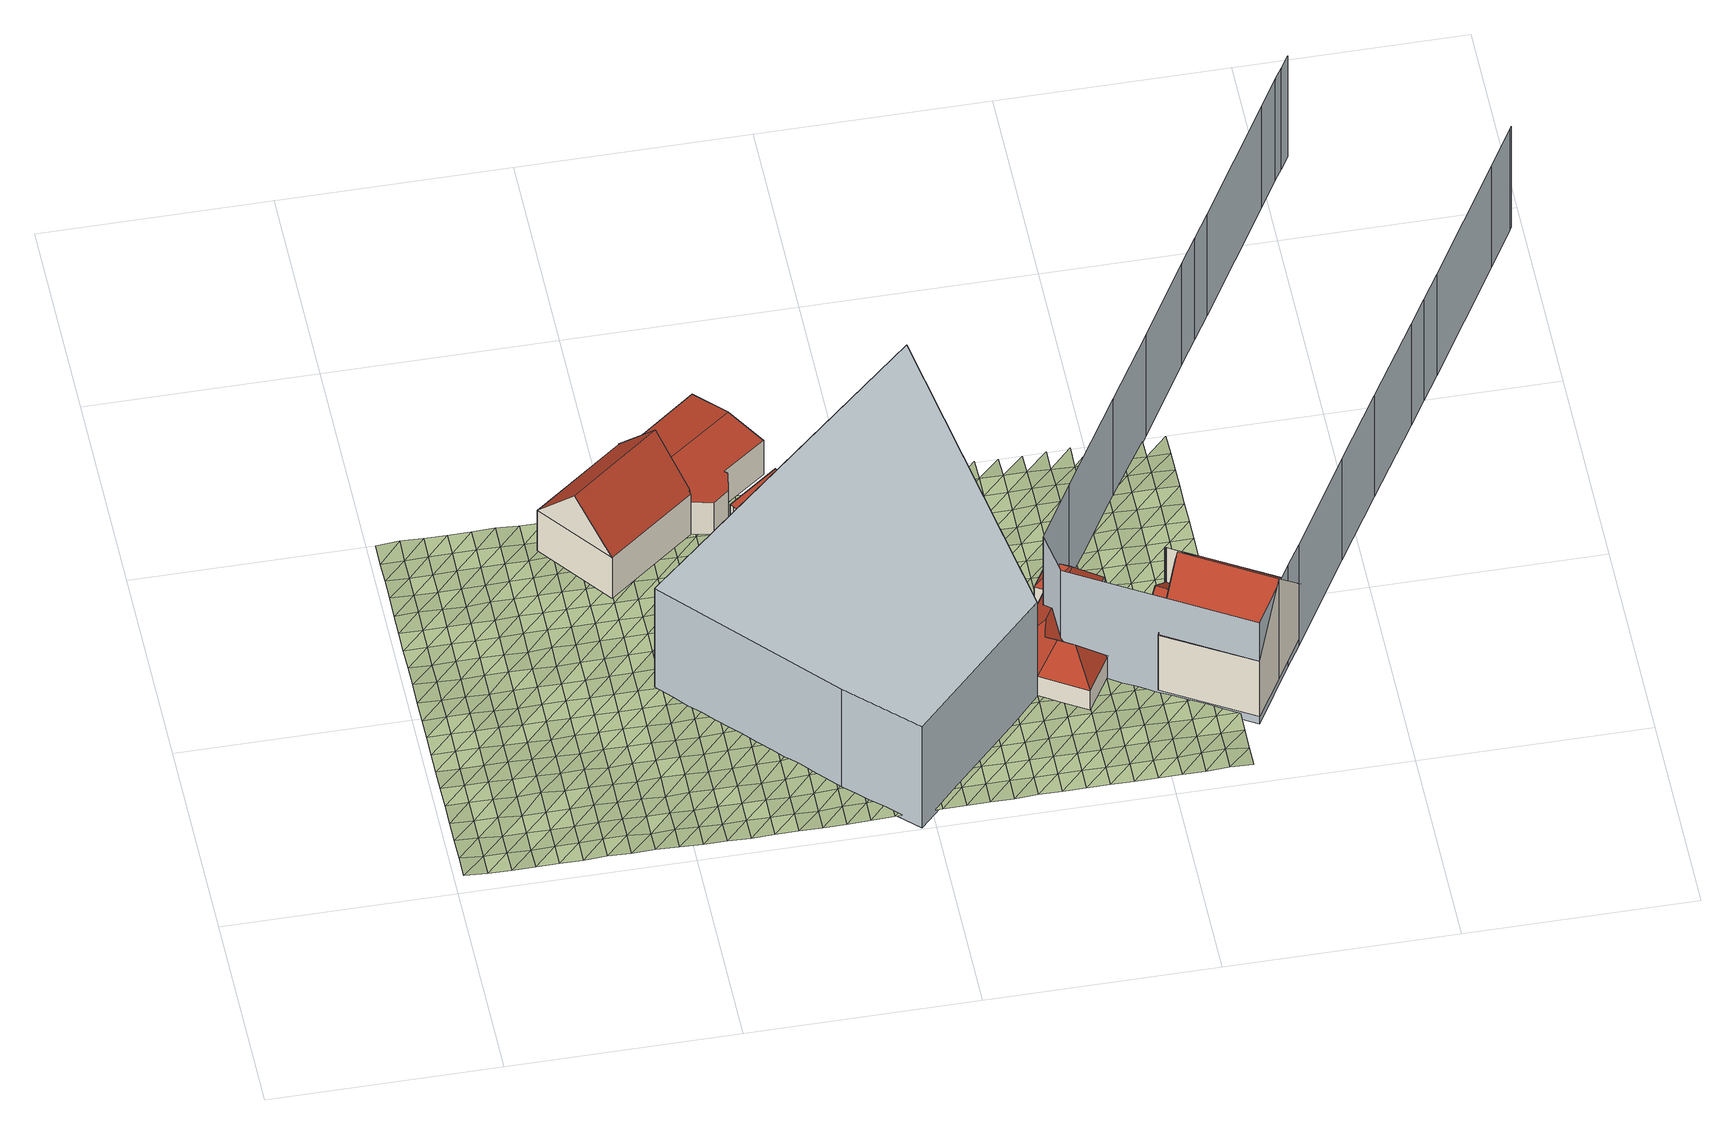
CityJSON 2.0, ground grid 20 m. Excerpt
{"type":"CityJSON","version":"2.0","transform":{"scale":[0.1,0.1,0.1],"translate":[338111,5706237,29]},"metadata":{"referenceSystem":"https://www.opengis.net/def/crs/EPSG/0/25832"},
"CityObjects":{
"building1":{"type":"Building","attributes":{"Gemeindeschluessel":"05112000","Geometrietyp2DReferenz":"3000","function":"31001_1010"},"address":[{"country":"Deutschland","locality":"Duisburg","thoroughfareNumber":"4","thoroughfareName":"Heinrich-Kerlen-Str."}],"children":["building1-1","building1-2"]},
"building1-1":{"type":"BuildingPart","attributes":{"Height.highReference":"highestRoofEdge","Height.lowReference":"lowestGroundPoint","Height.status":"measured","measuredHeight":9.43,"roofType":"5000","storeysAboveGround":1},"parents":["building1"],"geometry":[{"type":"Solid","lod":"2","boundaries":[[[[0,1,2,3]],[[4,5,6,1,0]],[[3,2,7,8,9]],[[10,4,0,11,12]],[[9,13,14,12,11,3]],[[3,11,0]],[[10,12,14]],[[1,6,15,16,17,7,2]],[[5,4,10,18]],[[5,18,15,6]],[[19,20,21,18,10,14]],[[15,22,23,16]],[[16,23,20,19]],[[23,22,21,20]],[[22,15,18,21]],[[24,19,14,13]],[[19,24,17,16]],[[8,24,13,9]],[[24,8,7,17]]]],"semantics":{"surfaces":[{"type":"WallSurface"},{"type":"RoofSurface"},{"type":"GroundSurface"},{"type":"ClosureSurface"}],"values":[[0,0,0,1,1,0,0,2,0,3,0,0,3,3,3,0,3,0,3]]}}]},
"building1-2":{"type":"BuildingPart","attributes":{"Height.highReference":"highestRoofEdge","Height.lowReference":"lowestGroundPoint","Height.status":"measured","measuredHeight":4.79,"roofType":"3100","storeysAboveGround":1},"parents":["building1"],"geometry":[{"type":"Solid","lod":"2","boundaries":[[[[25,26,27,28]],[[29,30,26,25]],[[8,7,30,29]],[[31,32,6,5]],[[33,34,32,31]],[[35,36,34,33]],[[37,38,36,35]],[[39,40,38,37]],[[41,42,40,39]],[[28,27,42,41]],[[35,33,31,5,18,21,37]],[[20,19,24,8,29,25,28,41,39,37,21]],[[26,30,7,17,16,23,22,15,6,32,34,36,38,40,42,27]],[[7,8,24,17]],[[17,24,19,16]],[[16,19,20,23]],[[23,20,21,22]],[[15,22,21,18]],[[6,15,18,5]]]],"semantics":{"surfaces":[{"type":"WallSurface"},{"type":"RoofSurface"},{"type":"GroundSurface"},{"type":"ClosureSurface"}],"values":[[0,0,0,0,0,0,0,0,0,0,1,1,2,3,3,3,3,3,3]]}}]},
"object1":{"type":"GenericCityObject","attributes":{"class":"parcel"},"geometry":[{"type":"Solid","lod":"2","boundaries":[[[[43,44,45,46,47,48,49]],[[50,51,52,53,54,55,56]],[[43,55,56,49]],[[44,54,55,43]],[[45,53,54,44]],[[46,52,53,45]],[[47,51,52,46]],[[48,50,51,47]],[[49,56,50,48]]]]}]},
"building2":{"type":"Building","attributes":{"Gemeindeschluessel":"05112000","Geometrietyp2DReferenz":"3000","Height.highReference":"highestRoofEdge","Height.lowReference":"lowestGroundPoint","Height.status":"measured","measuredHeight":2.34,"function":"31001_2463","roofType":"1000","storeysAboveGround":1},"geometry":[{"type":"Solid","lod":"2","boundaries":[[[[57,58,59,60]],[[61,62,58,57]],[[63,64,62,61]],[[65,66,64,63]],[[60,59,66,65]],[[63,61,57,60,65]],[[58,62,64,66,59]]]],"semantics":{"surfaces":[{"type":"WallSurface"},{"type":"RoofSurface"},{"type":"GroundSurface"}],"values":[[0,0,0,0,0,1,2]]}}]},
"building3":{"type":"Building","attributes":{"Gemeindeschluessel":"05112000","Geometrietyp2DReferenz":"3000","Height.highReference":"highestRoofEdge","Height.lowReference":"lowestGroundPoint","Height.status":"measured","measuredHeight":4.83,"function":"31001_2463","roofType":"5000","storeysAboveGround":1},"geometry":[{"type":"Solid","lod":"2","boundaries":[[[[67,68,69,70]],[[71,72,68,67]],[[73,74,72,71]],[[75,76,74,73]],[[77,78,76,75]],[[79,80,78,77]],[[81,82,80,79]],[[83,84,82,81]],[[70,69,84,83]],[[85,83,81,86]],[[81,79,86]],[[85,86,79,77,87]],[[88,87,77,75,89]],[[90,89,75,73,91]],[[73,71,91]],[[91,71,67,90]],[[89,90,67,70,88]],[[87,88,70,83,85]],[[68,72,74,76,78,80,82,84,69]]]],"semantics":{"surfaces":[{"type":"WallSurface"},{"type":"RoofSurface"},{"type":"GroundSurface"}],"values":[[0,0,0,0,0,0,0,0,0,1,1,1,1,1,1,1,1,1,2]]}}]},
"building4":{"type":"Building","attributes":{"Gemeindeschluessel":"05112000","Geometrietyp2DReferenz":"3000","function":"31001_1010"},"address":[{"country":"Deutschland","locality":"Duisburg","thoroughfareNumber":"126","thoroughfareName":"Grafschafter Str."}],"children":["building4-1","building4-2"]},
"building4-1":{"type":"BuildingPart","attributes":{"Height.highReference":"highestRoofEdge","Height.lowReference":"lowestGroundPoint","Height.status":"measured","measuredHeight":11.81,"roofType":"3100","storeysAboveGround":2},"parents":["building4"],"geometry":[{"type":"Solid","lod":"2","boundaries":[[[[92,93,94,95]],[[96,97,93,92]],[[98,99,97,96]],[[100,101,99,98]],[[102,103,101,100]],[[104,105,103,102]],[[106,107,105,104]],[[108,109,110,107,106]],[[95,94,111,112,113]],[[108,106,104,102,114]],[[100,98,96,92,95,113,115,114,102]],[[93,97,99,101,103,105,107,110,116,117,111,94]],[[109,108,114,118,119]],[[110,109,119,116]],[[120,121,118,114,115]],[[117,116,119,120]],[[119,118,121,120]],[[112,120,115,113]],[[111,117,120,112]]]],"semantics":{"surfaces":[{"type":"WallSurface"},{"type":"RoofSurface"},{"type":"GroundSurface"},{"type":"ClosureSurface"}],"values":[[0,0,0,0,0,0,0,0,0,1,1,2,0,3,0,3,3,0,3]]}}]},
"building4-2":{"type":"BuildingPart","attributes":{"Height.highReference":"highestRoofEdge","Height.lowReference":"lowestGroundPoint","Height.status":"measured","measuredHeight":5.05,"roofType":"3100","storeysAboveGround":2},"parents":["building4"],"geometry":[{"type":"Solid","lod":"2","boundaries":[[[[122,123,110,109]],[[112,111,123,122]],[[122,124,112]],[[112,124,121,120]],[[109,118,121,124,122]],[[117,110,123,111]],[[112,120,117,111]],[[117,116,110]],[[116,119,109,110]],[[117,120,119,116]],[[109,119,118]],[[118,119,120,121]]]],"semantics":{"surfaces":[{"type":"WallSurface"},{"type":"RoofSurface"},{"type":"GroundSurface"},{"type":"ClosureSurface"}],"values":[[0,0,0,1,1,2,3,0,3,3,0,3]]}}]},
"object2":{"type":"GenericCityObject","attributes":{"name":"BauGrenze"},"geometry":[{"type":"MultiSurface","lod":"2","boundaries":[[[125,126,127,128]],[[129,130,126,125]],[[131,132,130,129]],[[133,134,132,131]],[[135,136,134,133]],[[137,138,136,135]],[[139,140,138,137]],[[141,142,140,139]],[[143,144,142,141]],[[145,146,144,143]],[[147,148,146,145]],[[149,150,148,147]]]}]},
"object3":{"type":"GenericCityObject","attributes":{"name":"BauLinie"},"geometry":[{"type":"MultiSurface","lod":"2","boundaries":[[[151,152,150,149]],[[153,154,152,151]],[[155,156,154,153]],[[157,158,156,155]],[[159,160,158,157]],[[161,162,160,159]],[[163,164,162,161]],[[165,166,164,163]],[[167,168,166,165]],[[169,170,168,167]]]}]},
"terrain1":{"type":"TINRelief","attributes":{"lod":2},"geometry":[{"type":"CompositeSurface","lod":"2","boundaries":[[[171,172,173]],[[173,174,175]],[[171,176,172]],[[175,177,178]],[[173,172,174]],[[178,179,180]],[[176,181,172]],[[175,174,177]],[[180,182,183]],[[172,184,174]],[[178,177,179]],[[176,185,181]],[[183,186,187]],[[174,188,177]],[[180,179,182]],[[172,181,184]],[[187,189,190]],[[177,191,179]],[[183,182,186]],[[185,192,181]],[[174,184,188]],[[190,193,194]],[[179,195,182]],[[187,186,189]],[[181,196,184]],[[177,188,191]],[[194,197,198]],[[185,199,192]],[[182,200,186]],[[190,189,193]],[[184,201,188]],[[179,191,195]],[[198,202,203]],[[181,192,196]],[[186,204,189]],[[194,193,197]],[[188,205,191]],[[182,195,200]],[[199,206,192]],[[203,207,208]],[[184,196,201]],[[189,209,193]],[[198,197,202]],[[191,210,195]],[[186,200,204]],[[192,211,196]],[[208,212,213]],[[188,201,205]],[[193,214,197]],[[199,215,206]],[[203,202,207]],[[195,216,200]],[[189,204,209]],[[196,217,201]],[[213,218,219]],[[191,205,210]],[[197,220,202]],[[192,206,211]],[[208,207,212]],[[200,221,204]],[[193,209,214]],[[201,222,205]],[[219,223,224]],[[195,210,216]],[[215,225,206]],[[202,226,207]],[[196,211,217]],[[213,212,218]],[[204,227,209]],[[197,214,220]],[[205,228,210]],[[224,229,230]],[[200,216,221]],[[206,231,211]],[[207,232,212]],[[201,217,222]],[[219,218,223]],[[209,233,214]],[[215,234,225]],[[202,220,226]],[[210,235,216]],[[230,236,237]],[[204,221,227]],[[211,238,217]],[[212,239,218]],[[205,222,228]],[[224,223,229]],[[214,240,220]],[[206,225,231]],[[207,226,232]],[[216,241,221]],[[237,242,243]],[[209,227,233]],[[217,244,222]],[[218,245,223]],[[210,228,235]],[[230,229,236]],[[234,246,225]],[[220,247,226]],[[211,231,238]],[[212,232,239]],[[221,248,227]],[[243,249,250]],[[214,233,240]],[[222,251,228]],[[223,252,229]],[[216,235,241]],[[237,236,242]],[[225,253,231]],[[226,254,232]],[[217,238,244]],[[218,239,245]],[[227,255,233]],[[234,256,246]],[[250,257,258]],[[220,240,247]],[[228,259,235]],[[229,260,236]],[[221,241,248]],[[243,242,249]],[[231,261,238]],[[232,262,239]],[[222,244,251]],[[223,245,252]],[[233,263,240]],[[225,246,253]],[[226,247,254]],[[235,264,241]],[[236,265,242]],[[227,248,255]],[[250,249,257]],[[238,266,244]],[[239,267,245]],[[228,251,259]],[[229,252,260]],[[256,268,246]],[[240,269,247]],[[231,253,261]],[[232,254,262]],[[241,270,248]],[[242,271,249]],[[233,255,263]],[[244,272,251]],[[245,273,252]],[[235,259,264]],[[236,260,265]],[[246,274,253]],[[247,275,254]],[[238,261,266]],[[239,262,267]],[[248,276,255]],[[256,277,268]],[[249,278,257]],[[240,263,269]],[[251,279,259]],[[252,280,260]],[[241,264,270]],[[242,265,271]],[[253,281,261]],[[254,282,262]],[[244,266,272]],[[245,267,273]],[[255,283,263]],[[246,268,274]],[[247,269,275]],[[259,284,264]],[[260,285,265]],[[248,270,276]],[[249,271,278]],[[261,286,266]],[[262,287,267]],[[251,272,279]],[[252,273,280]],[[277,288,268]],[[263,289,269]],[[253,274,281]],[[254,275,282]],[[264,290,270]],[[265,291,271]],[[255,276,283]],[[266,292,272]],[[267,293,273]],[[259,279,284]],[[260,280,285]],[[268,294,274]],[[269,295,275]],[[261,281,286]],[[262,282,287]],[[270,296,276]],[[277,297,288]],[[271,298,278]],[[263,283,289]],[[272,299,279]],[[273,300,280]],[[264,284,290]],[[265,285,291]],[[274,301,281]],[[275,302,282]],[[266,286,292]],[[267,287,293]],[[276,303,283]],[[268,288,294]],[[269,289,295]],[[279,304,284]],[[280,305,285]],[[270,290,296]],[[271,291,298]],[[281,306,286]],[[282,307,287]],[[272,292,299]],[[273,293,300]],[[297,308,288]],[[283,309,289]],[[274,294,301]],[[275,295,302]],[[284,310,290]],[[285,311,291]],[[276,296,303]],[[286,312,292]],[[287,313,293]],[[279,299,304]],[[280,300,305]],[[288,314,294]],[[289,315,295]],[[281,301,306]],[[282,302,307]],[[290,316,296]],[[297,317,308]],[[291,318,298]],[[283,303,309]],[[292,319,299]],[[293,320,300]],[[284,304,310]],[[285,305,311]],[[294,321,301]],[[295,322,302]],[[286,306,312]],[[287,307,313]],[[296,323,303]],[[288,308,314]],[[289,309,315]],[[299,324,304]],[[300,325,305]],[[290,310,316]],[[291,311,318]],[[301,326,306]],[[302,327,307]],[[292,312,319]],[[293,313,320]],[[317,328,308]],[[303,329,309]],[[294,314,321]],[[295,315,322]],[[304,330,310]],[[305,331,311]],[[296,316,323]],[[306,332,312]],[[307,333,313]],[[299,319,324]],[[300,320,325]],[[308,334,314]],[[309,335,315]],[[301,321,326]],[[302,322,327]],[[310,336,316]],[[317,337,328]],[[311,338,318]],[[303,323,329]],[[312,339,319]],[[313,340,320]],[[304,324,330]],[[305,325,331]],[[314,341,321]],[[315,342,322]],[[306,326,332]],[[307,327,333]],[[316,343,323]],[[308,328,334]],[[309,329,335]],[[319,344,324]],[[320,345,325]],[[310,330,336]],[[311,331,338]],[[321,346,326]],[[322,347,327]],[[312,332,339]],[[313,333,340]],[[337,348,328]],[[323,349,329]],[[314,334,341]],[[315,335,342]],[[324,350,330]],[[325,351,331]],[[316,336,343]],[[326,352,332]],[[327,353,333]],[[319,339,344]],[[320,340,345]],[[328,354,334]],[[329,355,335]],[[321,341,346]],[[322,342,347]],[[330,356,336]],[[337,357,348]],[[331,358,338]],[[323,343,349]],[[332,359,339]],[[333,360,340]],[[324,344,350]],[[325,345,351]],[[334,361,341]],[[335,362,342]],[[326,346,352]],[[327,347,353]],[[336,363,343]],[[328,348,354]],[[329,349,355]],[[339,364,344]],[[340,365,345]],[[330,350,356]],[[331,351,358]],[[341,366,346]],[[342,367,347]],[[332,352,359]],[[333,353,360]],[[357,368,348]],[[343,369,349]],[[334,354,361]],[[335,355,362]],[[344,370,350]],[[345,371,351]],[[336,356,363]],[[346,372,352]],[[347,373,353]],[[339,359,364]],[[340,360,365]],[[348,374,354]],[[349,375,355]],[[341,361,366]],[[342,362,367]],[[350,376,356]],[[357,377,368]],[[351,378,358]],[[343,363,369]],[[352,379,359]],[[353,380,360]],[[344,364,370]],[[345,365,371]],[[354,381,361]],[[355,382,362]],[[346,366,372]],[[347,367,373]],[[356,383,363]],[[348,368,374]],[[349,369,375]],[[359,384,364]],[[360,385,365]],[[350,370,376]],[[351,371,378]],[[361,386,366]],[[362,387,367]],[[352,372,379]],[[353,373,380]],[[377,388,368]],[[363,389,369]],[[354,374,381]],[[355,375,382]],[[364,390,370]],[[365,391,371]],[[356,376,383]],[[366,392,372]],[[367,393,373]],[[359,379,384]],[[360,380,385]],[[368,394,374]],[[369,395,375]],[[361,381,386]],[[362,382,387]],[[370,396,376]],[[377,397,388]],[[371,398,378]],[[363,383,389]],[[372,399,379]],[[373,400,380]],[[364,384,390]],[[365,385,391]],[[374,401,381]],[[375,402,382]],[[366,386,392]],[[367,387,393]],[[376,403,383]],[[368,388,394]],[[369,389,395]],[[379,404,384]],[[380,405,385]],[[370,390,396]],[[371,391,398]],[[381,406,386]],[[382,407,387]],[[372,392,399]],[[373,393,400]],[[397,408,388]],[[383,409,389]],[[374,394,401]],[[375,395,402]],[[384,410,390]],[[385,411,391]],[[376,396,403]],[[386,412,392]],[[387,413,393]],[[379,399,404]],[[380,400,405]],[[388,414,394]],[[389,415,395]],[[381,401,406]],[[382,402,407]],[[390,416,396]],[[397,417,408]],[[391,418,398]],[[383,403,409]],[[392,419,399]],[[393,420,400]],[[384,404,410]],[[385,405,411]],[[394,421,401]],[[395,422,402]],[[386,406,412]],[[387,407,413]],[[396,423,403]],[[388,408,414]],[[389,409,415]],[[399,424,404]],[[400,425,405]],[[390,410,416]],[[391,411,418]],[[401,426,406]],[[402,427,407]],[[392,412,419]],[[393,413,420]],[[417,428,408]],[[403,429,409]],[[394,414,421]],[[395,415,422]],[[404,430,410]],[[405,431,411]],[[396,416,423]],[[406,432,412]],[[407,433,413]],[[399,419,424]],[[400,420,425]],[[408,434,414]],[[409,435,415]],[[401,421,426]],[[402,422,427]],[[410,436,416]],[[417,437,428]],[[411,438,418]],[[403,423,429]],[[412,439,419]],[[413,440,420]],[[404,424,430]],[[405,425,431]],[[414,441,421]],[[415,442,422]],[[406,426,432]],[[407,427,433]],[[416,443,423]],[[408,428,434]],[[409,429,435]],[[419,444,424]],[[420,445,425]],[[410,430,436]],[[411,431,438]],[[421,446,426]],[[422,447,427]],[[412,432,439]],[[413,433,440]],[[437,448,428]],[[423,449,429]],[[414,434,441]],[[415,435,442]],[[424,450,430]],[[425,451,431]],[[416,436,443]],[[426,452,432]],[[427,453,433]],[[419,439,444]],[[420,440,445]],[[428,454,434]],[[429,455,435]],[[421,441,446]],[[422,442,447]],[[430,456,436]],[[437,457,448]],[[431,458,438]],[[423,443,449]],[[432,459,439]],[[433,460,440]],[[424,444,450]],[[425,445,451]],[[434,461,441]],[[435,462,442]],[[426,446,452]],[[427,447,453]],[[436,463,443]],[[428,448,454]],[[429,449,455]],[[439,464,444]],[[440,465,445]],[[430,450,456]],[[431,451,458]],[[441,466,446]],[[442,467,447]],[[432,452,459]],[[433,453,460]],[[457,468,448]],[[443,469,449]],[[434,454,461]],[[435,455,462]],[[444,470,450]],[[445,471,451]],[[436,456,463]],[[446,472,452]],[[447,473,453]],[[439,459,464]],[[440,460,465]],[[448,474,454]],[[449,475,455]],[[441,461,466]],[[442,462,467]],[[450,476,456]],[[457,477,468]],[[451,478,458]],[[443,463,469]],[[452,479,459]],[[453,480,460]],[[444,464,470]],[[445,465,471]],[[454,481,461]],[[455,482,462]],[[446,466,472]],[[447,467,473]],[[456,483,463]],[[448,468,474]],[[449,469,475]],[[459,484,464]],[[460,485,465]],[[450,470,476]],[[451,471,478]],[[461,486,466]],[[462,487,467]],[[452,472,479]],[[453,473,480]],[[477,488,468]],[[463,489,469]],[[454,474,481]],[[455,475,482]],[[464,490,470]],[[465,491,471]],[[456,476,483]],[[466,492,472]],[[467,493,473]],[[459,479,484]],[[460,480,485]],[[468,494,474]],[[469,495,475]],[[461,481,486]],[[462,482,487]],[[470,496,476]],[[477,497,488]],[[471,498,478]],[[463,483,489]],[[472,499,479]],[[473,500,480]],[[464,484,490]],[[465,485,491]],[[474,501,481]],[[475,502,482]],[[466,486,492]],[[467,487,493]],[[476,503,483]],[[468,488,494]],[[469,489,495]],[[479,504,484]],[[480,505,485]],[[470,490,496]],[[471,491,498]],[[481,506,486]],[[482,507,487]],[[472,492,499]],[[473,493,500]],[[497,508,488]],[[483,509,489]],[[474,494,501]],[[475,495,502]],[[484,510,490]],[[485,511,491]],[[476,496,503]],[[486,512,492]],[[487,513,493]],[[479,499,504]],[[480,500,505]],[[488,514,494]],[[489,515,495]],[[481,501,506]],[[482,502,507]],[[490,516,496]],[[497,517,508]],[[491,518,498]],[[483,503,509]],[[492,519,499]],[[493,520,500]],[[484,504,510]],[[485,505,511]],[[494,521,501]],[[495,522,502]],[[486,506,512]],[[487,507,513]],[[496,523,503]],[[488,508,514]],[[489,509,515]],[[499,524,504]],[[500,525,505]],[[490,510,516]],[[491,511,518]],[[501,526,506]],[[502,527,507]],[[492,512,519]],[[493,513,520]],[[517,528,508]],[[503,529,509]],[[494,514,521]],[[495,515,522]],[[504,530,510]],[[505,531,511]],[[496,516,523]],[[506,532,512]],[[507,533,513]],[[499,519,524]],[[500,520,525]],[[508,534,514]],[[509,535,515]],[[501,521,526]],[[502,522,527]],[[510,536,516]],[[517,537,528]],[[511,538,518]],[[503,523,529]],[[512,539,519]],[[513,540,520]],[[504,524,530]],[[505,525,531]],[[514,541,521]],[[515,542,522]],[[506,526,532]],[[507,527,533]],[[516,543,523]],[[508,528,534]],[[509,529,535]],[[519,544,524]],[[520,545,525]],[[510,530,536]],[[511,531,538]],[[521,546,526]],[[522,547,527]],[[512,532,539]],[[513,533,540]],[[537,548,528]],[[523,549,529]],[[514,534,541]],[[515,535,542]],[[524,550,530]],[[525,551,531]],[[516,536,543]],[[526,552,532]],[[527,553,533]],[[519,539,544]],[[520,540,545]],[[528,554,534]],[[529,555,535]],[[521,541,546]],[[522,542,547]],[[530,556,536]],[[537,557,548]],[[531,558,538]],[[523,543,549]],[[532,559,539]],[[533,560,540]],[[524,544,550]],[[525,545,551]],[[534,561,541]],[[535,562,542]],[[526,546,552]],[[527,547,553]],[[536,563,543]],[[528,548,554]],[[529,549,555]],[[539,564,544]],[[540,565,545]],[[530,550,556]],[[531,551,558]],[[541,566,546]],[[542,567,547]],[[532,552,559]],[[533,553,560]],[[557,568,548]],[[543,569,549]],[[534,554,561]],[[535,555,562]],[[544,570,550]],[[545,571,551]],[[536,556,563]],[[546,572,552]],[[547,573,553]],[[539,559,564]],[[540,560,565]],[[548,574,554]],[[549,575,555]],[[541,561,566]],[[542,562,567]],[[550,576,556]],[[557,577,568]],[[551,578,558]],[[543,563,569]],[[552,579,559]],[[553,580,560]],[[544,564,570]],[[545,565,571]],[[554,581,561]],[[555,582,562]],[[546,566,572]],[[547,567,573]],[[556,583,563]],[[548,568,574]],[[549,569,575]],[[559,584,564]],[[560,585,565]],[[550,570,576]],[[551,571,578]],[[561,586,566]],[[562,587,567]],[[552,572,579]],[[553,573,580]],[[577,588,568]],[[563,589,569]],[[554,574,581]],[[555,575,582]],[[564,590,570]],[[565,591,571]],[[556,576,583]],[[566,592,572]],[[567,593,573]],[[559,579,584]],[[560,580,585]],[[568,594,574]],[[569,595,575]],[[561,581,586]],[[562,582,587]],[[570,596,576]],[[577,597,588]],[[571,598,578]],[[563,583,589]],[[572,599,579]],[[573,600,580]],[[564,584,590]],[[565,585,591]],[[574,601,581]],[[575,602,582]],[[566,586,592]],[[567,587,593]],[[576,603,583]],[[568,588,594]],[[569,589,595]],[[579,604,584]],[[580,605,585]],[[570,590,596]],[[571,591,598]],[[581,606,586]],[[582,607,587]],[[572,592,599]],[[573,593,600]],[[597,608,588]],[[583,609,589]],[[574,594,601]],[[575,595,602]],[[584,610,590]],[[585,611,591]],[[576,596,603]],[[586,612,592]],[[587,613,593]],[[579,599,604]],[[580,600,605]],[[588,614,594]],[[589,615,595]],[[581,601,606]],[[582,602,607]],[[590,616,596]],[[597,617,608]],[[583,603,609]],[[592,618,599]],[[593,619,600]],[[584,604,610]],[[585,605,611]],[[594,620,601]],[[595,621,602]],[[586,606,612]],[[587,607,613]],[[596,622,603]],[[588,608,614]],[[589,609,615]],[[599,623,604]],[[600,624,605]],[[590,610,616]],[[591,611,625]],[[601,626,606]],[[602,627,607]],[[592,612,618]],[[593,613,619]],[[617,628,608]],[[603,629,609]],[[594,614,620]],[[595,615,621]],[[604,630,610]],[[605,631,611]],[[596,616,622]],[[606,632,612]],[[607,633,613]],[[599,618,623]],[[600,619,624]],[[608,634,614]],[[609,635,615]],[[601,620,626]],[[602,621,627]],[[610,636,616]],[[617,637,628]],[[603,622,629]],[[612,638,618]],[[613,639,619]],[[604,623,630]],[[605,624,631]],[[614,640,620]],[[615,641,621]],[[606,626,632]],[[607,627,633]],[[616,642,622]],[[608,628,634]],[[609,629,635]],[[618,643,623]],[[619,644,624]],[[610,630,636]],[[611,631,645]],[[620,646,626]],[[621,647,627]],[[612,632,638]],[[613,633,639]],[[637,648,628]],[[622,649,629]],[[614,634,640]],[[615,635,641]],[[623,650,630]],[[624,651,631]],[[616,636,642]],[[626,652,632]],[[627,653,633]],[[618,638,643]],[[619,639,644]],[[628,654,634]],[[629,655,635]],[[620,640,646]],[[621,641,647]],[[630,656,636]],[[637,657,648]],[[622,642,649]],[[632,658,638]],[[633,659,639]],[[623,643,650]],[[624,644,651]],[[634,660,640]],[[635,661,641]],[[626,646,652]],[[627,647,653]],[[636,662,642]],[[628,648,654]],[[629,649,655]],[[638,663,643]],[[639,664,644]],[[630,650,656]],[[631,651,665]],[[640,666,646]],[[641,667,647]],[[632,652,658]],[[633,653,659]],[[657,668,648]],[[642,669,649]],[[634,654,660]],[[635,655,661]],[[643,670,650]],[[644,671,651]],[[636,656,662]],[[646,672,652]],[[647,673,653]],[[638,658,663]],[[639,659,664]],[[648,674,654]],[[649,675,655]],[[640,660,666]],[[641,661,667]],[[650,676,656]],[[657,677,668]],[[642,662,669]],[[652,678,658]],[[653,679,659]],[[643,663,670]],[[644,664,671]],[[654,680,660]],[[655,681,661]],[[646,666,672]],[[647,667,673]],[[656,682,662]],[[648,668,674]],[[649,669,675]],[[658,683,663]],[[659,684,664]],[[650,670,676]],[[651,671,685]],[[660,686,666]],[[661,687,667]],[[652,672,678]],[[653,673,679]],[[677,688,668]],[[662,689,669]],[[654,674,680]],[[655,675,681]],[[663,690,670]],[[664,691,671]],[[656,676,682]],[[666,692,672]],[[667,693,673]],[[658,678,683]],[[659,679,684]],[[668,694,674]],[[669,695,675]],[[660,680,686]],[[661,681,687]],[[670,696,676]],[[677,697,688]],[[662,682,689]],[[672,698,678]],[[673,699,679]],[[663,683,690]],[[664,684,691]],[[674,700,680]],[[675,701,681]],[[666,686,692]],[[667,687,693]],[[676,702,682]],[[668,688,694]],[[669,689,695]],[[678,703,683]],[[679,704,684]],[[670,690,696]],[[671,691,705]],[[680,706,686]],[[681,707,687]],[[672,692,698]],[[673,693,699]],[[697,708,688]],[[682,709,689]],[[674,694,700]],[[675,695,701]],[[683,710,690]],[[684,711,691]],[[676,696,702]],[[686,712,692]],[[687,713,693]],[[678,698,703]],[[679,699,704]],[[688,714,694]],[[689,715,695]],[[680,700,706]],[[681,701,707]],[[690,716,696]],[[697,717,708]],[[682,702,709]],[[692,718,698]],[[693,719,699]],[[683,703,710]],[[684,704,711]],[[694,720,700]],[[695,721,701]],[[686,706,712]],[[687,707,713]],[[696,722,702]],[[688,708,714]],[[689,709,715]],[[698,723,703]],[[699,724,704]],[[690,710,716]],[[691,711,725]],[[700,726,706]],[[701,727,707]],[[692,712,718]],[[693,713,719]],[[717,728,708]],[[702,729,709]],[[694,714,720]],[[695,715,721]],[[703,730,710]],[[704,731,711]],[[696,716,722]],[[706,732,712]],[[707,733,713]],[[698,718,723]],[[699,719,724]],[[708,734,714]],[[709,735,715]],[[700,720,726]],[[701,721,727]],[[710,736,716]],[[717,737,728]],[[702,722,729]],[[712,738,718]],[[713,739,719]],[[703,723,730]],[[704,724,731]],[[714,740,720]],[[715,741,721]],[[706,726,732]],[[707,727,733]],[[716,742,722]],[[708,728,734]],[[709,729,735]],[[718,743,723]],[[719,744,724]],[[710,730,736]],[[711,731,745]],[[720,746,726]],[[721,747,727]],[[712,732,738]],[[713,733,739]],[[737,748,728]],[[722,749,729]],[[714,734,740]],[[715,735,741]],[[723,750,730]],[[724,751,731]],[[716,736,742]],[[726,752,732]],[[727,753,733]],[[718,738,743]],[[719,739,744]],[[728,754,734]],[[729,755,735]],[[720,740,746]],[[721,741,747]],[[730,756,736]],[[737,757,748]],[[722,742,749]],[[732,758,738]],[[733,759,739]],[[723,743,750]],[[724,744,751]],[[734,760,740]],[[735,761,741]],[[726,746,752]],[[727,747,753]],[[736,762,742]],[[728,748,754]],[[729,749,755]],[[738,763,743]],[[739,764,744]],[[730,750,756]],[[731,751,765]],[[740,766,746]],[[741,767,747]],[[732,752,758]],[[733,753,759]],[[757,768,748]],[[742,769,749]],[[734,754,760]],[[735,755,761]],[[743,770,750]],[[744,771,751]],[[736,756,762]],[[746,772,752]],[[747,773,753]],[[738,758,763]],[[739,759,764]],[[748,774,754]],[[749,775,755]],[[740,760,766]],[[741,761,767]],[[750,776,756]],[[757,777,768]],[[742,762,769]],[[752,778,758]],[[753,779,759]],[[743,763,770]],[[744,764,771]],[[754,780,760]],[[755,781,761]],[[746,766,772]],[[747,767,773]],[[756,782,762]],[[748,768,774]],[[749,769,775]],[[758,783,763]],[[759,784,764]],[[750,770,776]],[[751,771,785]],[[760,786,766]],[[761,787,767]],[[752,772,778]],[[753,773,779]],[[777,788,768]],[[762,789,769]],[[754,774,780]],[[755,775,781]],[[763,790,770]],[[764,791,771]],[[756,776,782]],[[766,792,772]],[[767,793,773]],[[758,778,783]],[[759,779,784]],[[768,794,774]],[[769,795,775]],[[760,780,786]],[[761,781,787]],[[770,796,776]],[[777,797,788]],[[762,782,789]],[[772,798,778]],[[773,799,779]],[[763,783,790]],[[764,784,791]],[[774,800,780]],[[775,801,781]],[[766,786,792]],[[767,787,793]],[[776,802,782]],[[768,788,794]],[[769,789,795]],[[778,803,783]],[[779,804,784]],[[770,790,796]],[[771,791,805]],[[780,806,786]],[[781,807,787]],[[772,792,798]],[[773,793,799]],[[782,808,789]],[[774,794,800]],[[775,795,801]],[[783,809,790]],[[784,810,791]],[[776,796,802]],[[786,811,792]],[[787,812,793]],[[778,798,803]],[[779,799,804]],[[789,813,795]],[[780,800,806]],[[781,801,807]],[[790,814,796]],[[782,802,808]],[[792,815,798]],[[793,816,799]],[[783,803,809]],[[784,804,810]],[[795,817,801]],[[786,806,811]],[[787,807,812]],[[796,818,802]],[[789,808,813]],[[798,819,803]],[[799,820,804]],[[790,809,814]],[[791,810,821]],[[801,822,807]],[[792,811,815]],[[793,812,816]],[[802,823,808]],[[795,813,817]],[[803,824,809]],[[804,825,810]],[[796,814,818]],[[807,826,812]],[[798,815,819]],[[799,816,820]],[[808,827,813]],[[801,817,822]],[[809,828,814]],[[802,818,823]],[[812,829,816]],[[803,819,824]],[[804,820,825]],[[813,830,817]],[[807,822,826]],[[814,831,818]],[[808,823,827]],[[816,832,820]],[[809,824,828]],[[810,825,833]],[[817,834,822]],[[812,826,829]],[[818,835,823]],[[813,827,830]],[[820,836,825]],[[814,828,831]],[[822,837,826]],[[816,829,832]],[[823,838,827]],[[817,830,834]],[[818,831,835]],[[826,839,829]],[[820,832,836]],[[827,840,830]],[[822,834,837]],[[823,835,838]],[[829,841,832]],[[825,836,842]],[[830,843,834]],[[826,837,839]],[[827,838,840]],[[832,844,836]],[[834,845,837]],[[829,839,841]],[[830,840,843]],[[837,846,839]],[[832,841,844]],[[834,843,845]],[[839,847,841]],[[836,844,848]],[[837,845,846]],[[841,849,844]],[[839,846,847]],[[841,847,849]],[[844,849,850]]]}]}
},
"vertices":[
[136,364,54],[136,364,6],[186,299,6],[186,299,54],[215,424,54],[215,424,46],[215,424,6],[263,358,6],[263,358,45],[263,358,54],[216,423,57],[161,331,100],[240,392,100],[262,360,56],[263,361,56],[216,423,6],[263,361,6],[262,360,6],[216,423,46],[263,361,46],[242,390,53],[240,392,53],[240,392,6],[242,390,6],[262,360,46],
[296,366,43],[296,366,6],[299,384,6],[299,384,45],[282,355,43],[282,355,6],[216,425,46],[216,425,6],[217,423,46],[217,423,6],[287,477,46],[287,477,6],[311,445,53],[311,445,6],[335,414,46],[335,414,6],[297,386,46],[297,386,6],
[331,56,0],[388,1,0],[507,122,0],[457,429,0],[302,288,0],[244,235,0],[202,197,0],[244,235,120],[302,288,120],[457,429,120],[507,122,120],[388,1,120],[331,56,120],[202,197,120],
[297,363,30],[297,363,6],[299,360,6],[299,360,30],[341,396,30],[341,396,6],[371,356,30],[371,356,6],[331,321,30],[331,321,6],
[532,218,31],[532,218,8],[500,166,8],[500,166,31],[524,223,31],[524,223,8],[540,250,31],[540,250,8],[583,223,31],[583,223,8],[540,153,31],[540,153,8],[569,135,31],[569,135,8],[547,99,31],[547,99,8],[508,123,31],[508,123,8],[527,136,57],[540,128,57],[519,148,50],[522,162,55],[555,217,55],[554,223,50],[545,228,50],
[654,241,28],[654,241,9],[629,201,9],[629,201,80],[752,183,28],[752,183,9],[729,145,75],[729,145,9],[730,145,75],[730,145,9],[706,104,127],[706,104,9],[682,65,74],[682,65,9],[606,110,74],[606,110,9],[627,146,122],[627,146,45],[627,146,9],[630,201,9],[630,201,39],[630,201,80],[630,150,127],[652,187,80],[630,150,9],[652,187,9],[630,150,48],[630,150,44],[652,187,39],[639,166,59],
[605,160,45],[605,160,9],[617,180,59],
[818,679,0],[818,679,120],[826,692,120],[826,692,0],[811,668,0],[811,668,120],[794,640,0],[794,640,120],[727,528,0],[727,528,120],[712,503,0],[712,503,120],[696,477,0],[696,477,120],[652,403,0],[652,403,120],[612,337,0],[612,337,120],[558,248,0],[558,248,120],[526,194,0],[526,194,120],[533,154,0],[533,154,120],[682,65,0],[682,65,120],
[717,124,0],[717,124,120],[730,145,0],[730,145,120],[783,234,0],[783,234,120],[823,300,0],[823,300,120],[868,374,0],[868,374,120],[883,399,0],[883,399,120],[899,425,0],[899,425,120],[966,537,0],[966,537,120],[989,576,0],[989,576,120],[991,579,0],[991,579,120],
[7,12,8],[27,32,6],[7,32,8],[27,52,7],[7,52,8],[27,12,6],[27,72,7],[7,72,8],[27,93,7],[7,93,7],[47,32,6],[27,113,7],[7,113,7],[47,52,5],[47,12,6],[27,133,6],[7,133,6],[47,72,7],[27,153,6],[7,153,6],[47,93,7],[67,32,5],[27,173,6],[7,173,6],[47,113,7],[67,52,5],[27,193,6],[7,193,5],[67,12,6],[47,133,6],[67,72,5],[27,213,5],[7,213,6],[47,153,6],[67,93,6],[87,32,6],[27,234,5],[7,234,6],[47,173,6],[67,113,6],[87,52,5],[27,254,4],[7,254,5],[47,193,6],[87,12,6],[67,133,6],[87,72,5],[27,274,5],[7,274,5],[47,213,5],[67,153,5],[87,93,7],[27,294,5],[7,294,5],[107,32,6],[47,234,4],[67,173,6],[87,113,6],[27,314,6],[7,314,5],[107,52,5],[47,254,5],[67,193,5],[107,12,6],[87,133,5],[27,334,5],[7,334,6],[107,72,5],[47,274,5],[67,213,4],[87,153,5],[27,354,5],[7,354,6],[107,93,5],[47,294,5],[127,32,7],[67,234,5],[87,173,5],[27,374,5],[7,374,5],[107,113,5],[47,314,5],[127,52,6],[67,254,5],[87,193,4],[127,12,7],[27,395,7],[7,395,5],[107,133,5],[47,334,5],[127,72,6],[67,274,5],[87,213,5],[107,153,4],[47,354,5],[127,93,5],[67,294,5],[147,32,7],[87,234,5],[107,173,5],[47,374,6],[127,113,6],[67,314,4],[147,52,6],[87,254,5],[107,193,5],[147,12,6],[47,395,6],[127,133,4],[67,334,5],[147,72,5],[87,274,5],[107,213,5],[127,153,5],[67,354,6],[147,93,5],[87,294,5],[167,32,5],[107,234,5],[127,173,5],[67,374,6],[147,113,4],[87,314,6],[167,52,5],[107,254,4],[127,193,5],[167,12,7],[67,395,6],[147,133,5],[87,334,5],[167,72,5],[107,274,6],[127,213,5],[147,153,5],[87,354,6],[167,93,4],[107,294,6],[187,32,6],[127,234,4],[147,173,5],[87,374,6],[167,113,5],[107,314,6],[187,52,5],[127,254,6],[147,193,5],[187,12,6],[87,395,6],[167,133,5],[107,334,6],[187,72,4],[127,274,6],[147,213,5],[167,153,5],[107,354,6],[187,93,5],[127,294,6],[207,32,5],[147,234,5],[167,173,5],[107,374,6],[187,113,5],[127,314,6],[207,52,4],[147,254,5],[167,193,5],[207,12,5],[107,395,7],[187,133,5],[127,334,6],[207,72,5],[147,274,6],[167,213,6],[187,153,5],[127,354,6],[207,93,5],[147,294,6],[227,32,4],[167,234,5],[187,173,5],[127,374,5],[207,113,5],[147,314,6],[227,52,5],[167,254,6],[187,193,5],[227,12,5],[127,395,5],[207,133,4],[147,334,7],[227,72,5],[167,274,6],[187,213,6],[207,153,4],[147,354,7],[227,93,4],[167,294,6],[247,32,5],[187,234,6],[207,173,5],[147,374,5],[227,113,4],[167,314,6],[247,52,5],[187,254,6],[207,193,5],[247,12,4],[147,395,5],[227,133,4],[167,334,7],[247,72,5],[187,274,6],[207,213,7],[227,153,5],[167,354,6],[247,93,4],[187,294,6],[267,32,5],[207,234,6],[227,173,4],[167,374,5],[247,113,5],[187,314,6],[267,52,5],[207,254,6],[227,193,5],[267,12,5],[167,395,4],[247,133,5],[187,334,7],[267,72,4],[207,274,6],[227,213,6],[247,153,5],[187,354,6],[267,93,5],[207,294,6],[287,32,5],[227,234,6],[247,173,6],[187,374,5],[267,113,5],[207,314,7],[287,52,4],[227,254,6],[247,193,6],[287,12,5],[187,395,4],[267,133,6],[207,334,7],[287,72,5],[227,274,7],[247,213,6],[267,153,6],[207,354,6],[287,93,5],[227,294,6],[307,32,4],[247,234,7],[267,173,6],[207,374,5],[287,113,6],[227,314,6],[307,52,5],[247,254,7],[267,193,6],[307,12,5],[207,395,5],[287,133,6],[227,334,7],[307,72,6],[247,274,6],[267,213,7],[287,153,6],[227,354,6],[307,93,8],[247,294,6],[327,32,6],[267,234,7],[287,173,6],[227,374,6],[307,113,6],[247,314,6],[327,52,6],[267,254,7],[287,193,7],[327,12,5],[227,395,5],[307,133,7],[247,334,7],[327,72,7],[267,274,6],[287,213,7],[307,153,7],[247,354,6],[327,93,8],[267,294,6],[347,32,6],[287,234,7],[307,173,7],[247,374,6],[327,113,8],[267,314,6],[347,52,7],[287,254,7],[307,193,7],[347,12,6],[247,395,6],[327,133,7],[267,334,6],[347,72,8],[287,274,6],[307,213,7],[327,153,7],[267,354,7],[347,93,8],[287,294,6],[367,32,8],[307,234,7],[327,173,7],[267,374,6],[347,113,8],[287,314,6],[367,52,8],[307,254,6],[327,193,7],[367,12,7],[267,395,5],[347,133,8],[287,334,6],[367,72,8],[307,274,6],[327,213,7],[347,153,7],[287,354,6],[367,93,8],[307,294,6],[387,32,7],[327,234,6],[347,173,7],[287,374,6],[367,113,9],[307,314,5],[387,52,8],[327,254,6],[347,193,6],[387,12,7],[287,395,5],[367,133,9],[307,334,5],[387,72,8],[327,274,6],[347,213,6],[367,153,8],[307,354,5],[387,93,10],[327,294,6],[407,32,8],[347,234,7],[367,173,6],[307,374,5],[387,113,10],[327,314,5],[407,52,8],[347,254,6],[367,193,6],[407,12,8],[307,395,5],[387,133,9],[327,334,6],[407,72,9],[347,274,6],[367,213,6],[387,153,9],[327,354,6],[407,93,11],[347,294,6],[427,32,9],[367,234,6],[387,173,7],[327,374,6],[407,113,10],[347,314,6],[427,52,8],[367,254,6],[387,193,6],[427,12,8],[327,395,5],[407,133,10],[347,334,6],[427,72,8],[367,274,6],[387,213,6],[407,153,10],[347,354,7],[427,93,12],[367,294,5],[447,32,9],[387,234,6],[407,173,9],[347,374,8],[427,113,11],[367,314,5],[447,52,9],[387,254,6],[407,193,7],[447,12,8],[347,395,6],[427,133,11],[367,334,5],[447,72,8],[387,274,6],[407,213,6],[427,153,10],[367,354,8],[447,93,9],[387,294,5],[467,32,9],[407,234,7],[427,173,10],[367,374,8],[447,113,10],[387,314,5],[467,52,9],[407,254,6],[427,193,5],[467,12,8],[367,395,6],[447,133,9],[387,334,5],[467,72,9],[407,274,6],[427,213,7],[447,153,10],[387,354,6],[467,93,8],[407,294,5],[487,32,9],[427,234,7],[447,173,9],[387,374,8],[467,113,9],[407,314,5],[487,52,9],[427,254,6],[447,193,8],[487,12,9],[467,133,9],[407,334,5],[487,72,9],[427,274,6],[447,213,9],[467,153,9],[407,354,5],[387,395,6],[487,93,9],[427,294,5],[507,32,9],[447,234,7],[467,173,8],[407,374,6],[487,113,9],[427,314,5],[507,52,9],[447,254,7],[467,193,9],[507,12,9],[487,133,9],[427,334,5],[507,72,10],[447,274,7],[467,213,8],[487,153,9],[427,354,5],[407,395,7],[507,93,9],[447,294,6],[527,32,9],[467,234,8],[487,173,10],[427,374,5],[507,113,11],[447,314,6],[527,52,9],[467,254,8],[487,193,9],[527,12,9],[507,133,10],[447,334,5],[527,72,10],[467,274,8],[487,213,9],[507,153,11],[447,354,6],[427,395,6],[527,93,10],[467,294,6],[547,32,9],[487,234,9],[507,173,9],[447,374,6],[527,113,10],[467,314,6],[547,52,9],[487,254,9],[507,193,9],[547,12,9],[527,133,10],[467,334,7],[547,72,10],[487,274,9],[507,213,9],[527,153,10],[467,354,6],[447,395,6],[547,93,10],[487,294,7],[567,32,9],[507,234,9],[527,173,9],[467,374,6],[547,113,9],[487,314,7],[567,52,10],[507,254,9],[527,193,9],[567,12,9],[547,133,9],[487,334,7],[567,72,10],[507,274,9],[527,213,9],[547,153,8],[487,354,9],[467,395,7],[567,93,9],[507,294,9],[587,32,9],[527,234,10],[547,173,8],[487,374,7],[567,113,8],[507,314,8],[587,52,10],[527,254,9],[547,193,8],[587,12,9],[567,133,9],[507,334,8],[587,72,10],[527,274,9],[547,213,9],[567,153,8],[507,354,8],[487,395,8],[587,93,8],[527,294,9],[607,32,9],[547,234,9],[567,173,8],[507,374,8],[587,113,9],[527,314,8],[607,52,10],[547,254,9],[567,193,8],[607,12,9],[587,133,8],[527,334,8],[607,72,9],[547,274,8],[567,213,8],[587,153,8],[527,354,8],[507,395,7],[607,93,9],[547,294,9],[627,32,10],[567,234,10],[587,173,8],[527,374,8],[607,113,8],[547,314,9],[627,52,9],[567,254,10],[587,193,8],[627,12,9],[607,133,8],[547,334,10],[627,72,9],[567,274,8],[587,213,8],[607,153,8],[547,354,9],[527,395,5],[627,93,9],[567,294,9],[647,32,11],[587,234,9],[607,173,8],[547,374,8],[627,113,9],[567,314,10],[647,52,9],[587,254,9],[607,193,8],[647,12,10],[627,133,9],[567,334,10],[647,72,9],[587,274,9],[607,213,8],[627,153,9],[567,354,9],[547,395,5],[647,93,10],[587,294,9],[667,32,8],[607,234,8],[627,173,8],[567,374,7],[647,113,9],[587,314,9],[667,52,9],[607,254,9],[627,193,8],[667,12,9],[647,133,9],[587,334,10],[667,72,9],[607,274,9],[627,213,8],[647,153,9],[587,354,8],[567,395,6],[667,93,9],[607,294,10],[627,234,8],[647,173,8],[587,374,6],[667,113,9],[607,314,10],[627,254,8],[647,193,9],[667,133,9],[607,334,9],[627,274,8],[647,213,8],[667,153,9],[607,354,7],[587,395,7],[627,294,8],[647,234,8],[667,173,9],[607,374,8],[627,314,9],[647,254,8],[667,193,9],[627,334,9],[647,274,8],[667,213,8],[627,354,8],[607,395,7],[647,294,8],[667,234,8],[627,374,7],[647,314,9],[667,254,8],[647,334,9],[667,274,8],[647,354,8],[627,395,6],[667,294,8],[647,374,6],[667,314,8],[667,334,9],[667,354,7],[647,395,5],[667,374,6],[667,395,5]
]}
